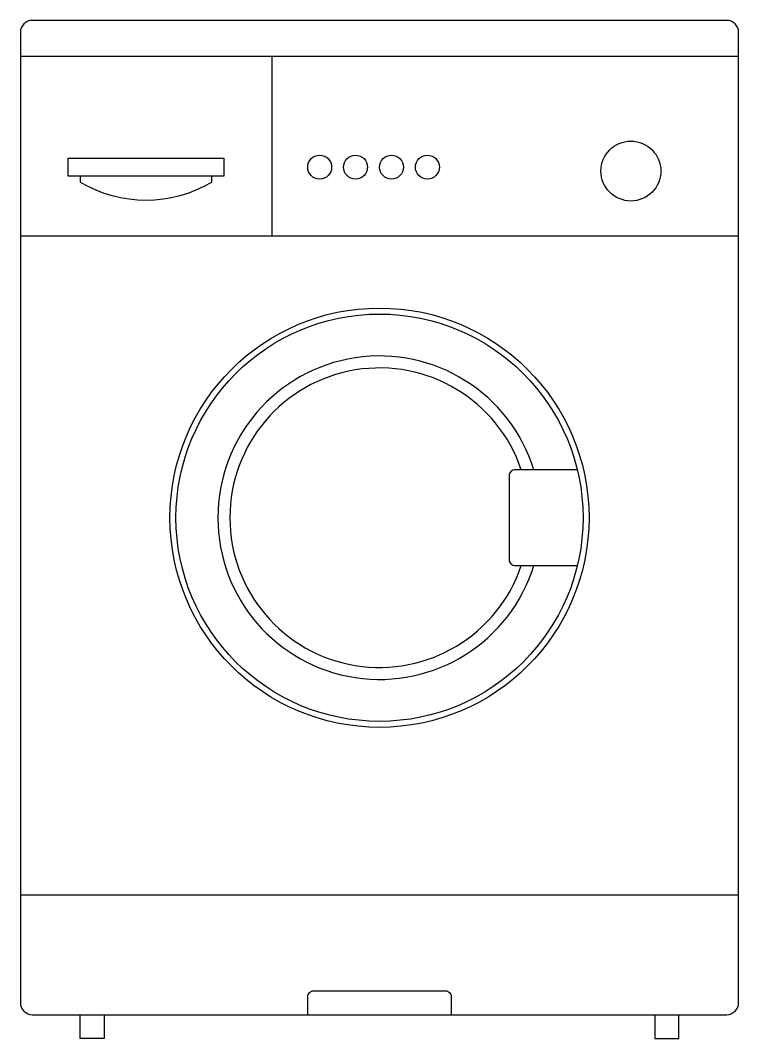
# Model space of a CAD drawing. Header units: millimetres. Extents: x -3040.59 to -3039.99, y 2859.246 to 2860.096.
import ezdxf

# ---------------------------------------------------------------- set-up
doc = ezdxf.new("R2010")
doc.units = ezdxf.units.MM
doc.header["$LTSCALE"] = 10
doc.layers.add('serviço_lavadoras', color=2, linetype='Continuous')

msp = doc.modelspace()

# ---------------------------------------------------------------- linework, layer by layer
at = {"layer": 'serviço_lavadoras'}
for p, q in [((-3040.59036, 2860.06609), (-3039.99036, 2860.06609)), ((-3040.38036, 2860.06609), (-3040.38036, 2859.91609)), ((-3040.59036, 2859.91609), (-3039.99036, 2859.91609)), ((-3040.59036, 2859.36609), (-3039.99036, 2859.36609))]:
    msp.add_line(p, q, dxfattribs=at)
msp.add_lwpolyline([(-3040.58036, 2860.09609, 0.414214), (-3040.59036, 2860.08609), (-3040.59036, 2859.27609, 0.414214), (-3040.58036, 2859.26609), (-3040.00036, 2859.26609, 0.414214), (-3039.99036, 2859.27609), (-3039.99036, 2860.08609, 0.414214), (-3040.00036, 2860.09609)], format="xyb", close=True, dxfattribs=at)
at = {"layer": 'serviço_lavadoras', "color": 1}
msp.add_lwpolyline([(-3040.55036, 2859.96609), (-3040.55036, 2859.98109), (-3040.42036, 2859.98109), (-3040.42036, 2859.96609)], close=True, dxfattribs=at)
for points in [[(-3040.54036, 2859.96609), (-3040.54036, 2859.96109, 0.272727), (-3040.43036, 2859.96109), (-3040.43036, 2859.96609)], [(-3040.12513, 2859.72093), (-3040.17702, 2859.72093, 0.414214), (-3040.18202, 2859.71593), (-3040.18202, 2859.64593, 0.414214), (-3040.17702, 2859.64093), (-3040.12513, 2859.64093)], [(-3040.35036, 2859.26609), (-3040.35036, 2859.28109, -0.414214), (-3040.34536, 2859.28609), (-3040.23536, 2859.28609, -0.414214), (-3040.23036, 2859.28109), (-3040.23036, 2859.26609)]]:
    msp.add_lwpolyline(points, format="xyb", dxfattribs=at)
at = {"layer": 'serviço_lavadoras'}
for points in [[(-3040.52036, 2859.26609), (-3040.52036, 2859.24609), (-3040.54036, 2859.24609), (-3040.54036, 2859.26609)], [(-3040.06036, 2859.26609), (-3040.06036, 2859.24609), (-3040.04036, 2859.24609), (-3040.04036, 2859.26609)]]:
    msp.add_lwpolyline(points, dxfattribs=at)
at = {"layer": 'serviço_lavadoras', "color": 1}
for centre, radius in [((-3040.08036, 2859.9703), 0.025), ((-3040.34036, 2859.97359), 0.01), ((-3040.31036, 2859.97359), 0.01), ((-3040.28036, 2859.97359), 0.01), ((-3040.25036, 2859.97359), 0.01), ((-3040.29036, 2859.68093), 0.175), ((-3040.29036, 2859.68093), 0.17)]:
    msp.add_circle(centre, radius, dxfattribs=at)
for radius, start, end in [(0.135, 17.23529, 342.76471), (0.125, 18.66292, 341.33708)]:
    msp.add_arc((-3040.29036, 2859.68093), radius, start, end, dxfattribs=at)

doc.saveas('drawing.dxf')
